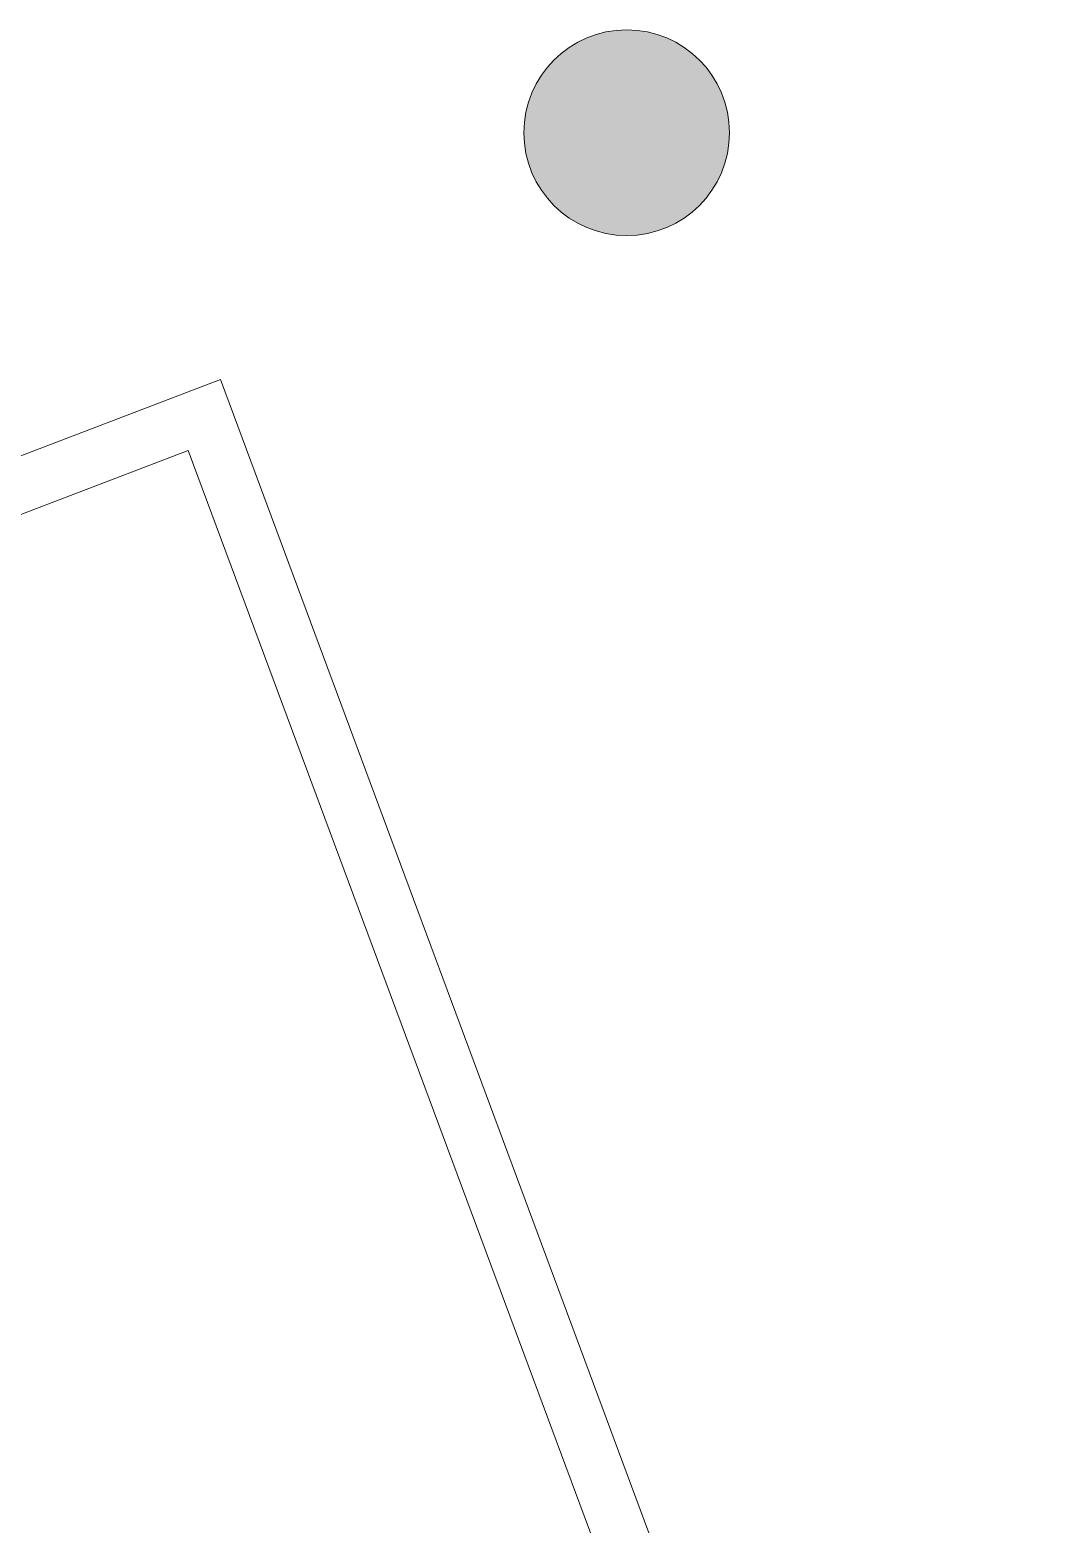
# Model space of a CAD drawing. Header units: centimetres. Extents: x 139057 to 200038, y 34824 to 80516.
# Drawn here: x 172718 to 173085, y 47215 to 47760 of the extents above; entities that cross this region are included whole.
import ezdxf

# ---------------------------------------------------------------- set-up
doc = ezdxf.new("R2010")
doc.units = ezdxf.units.CM
doc.header["$LTSCALE"] = 100
doc.layers.add('410_STRUTTURE_001-AM_0', color=7, linetype='Continuous', lineweight=0)
doc.layers.add('430_TAVOLATI_001-AM_0', color=3, linetype='Continuous', lineweight=0)

msp = doc.modelspace()

# ---------------------------------------------------------------- hatches: boundary and pattern name
at = {"layer": '410_STRUTTURE_001-AM_0'}
msp.add_hatch(color=256, dxfattribs=at).paths.add_polyline_path([(172973.41, 47722.5, 1), (172898.41, 47722.5, 1)])

# ---------------------------------------------------------------- linework, layer by layer
msp.add_circle((172935.91, 47722.5, 0), 37.5, dxfattribs=at)
at = {"layer": '430_TAVOLATI_001-AM_0'}
for p, q in [((172553.01, 47543.18, 0), (172787.72, 47632.48, 0)), ((173199.39, 46525.2, 0), (172787.72, 47632.48, 0)), ((172538.33, 47516.2, 0), (172775.99, 47606.62, 0)), ((173187.61, 46499.47, 0), (172775.99, 47606.62, 0))]:
    msp.add_line(p, q, dxfattribs=at)

doc.saveas('drawing.dxf')
